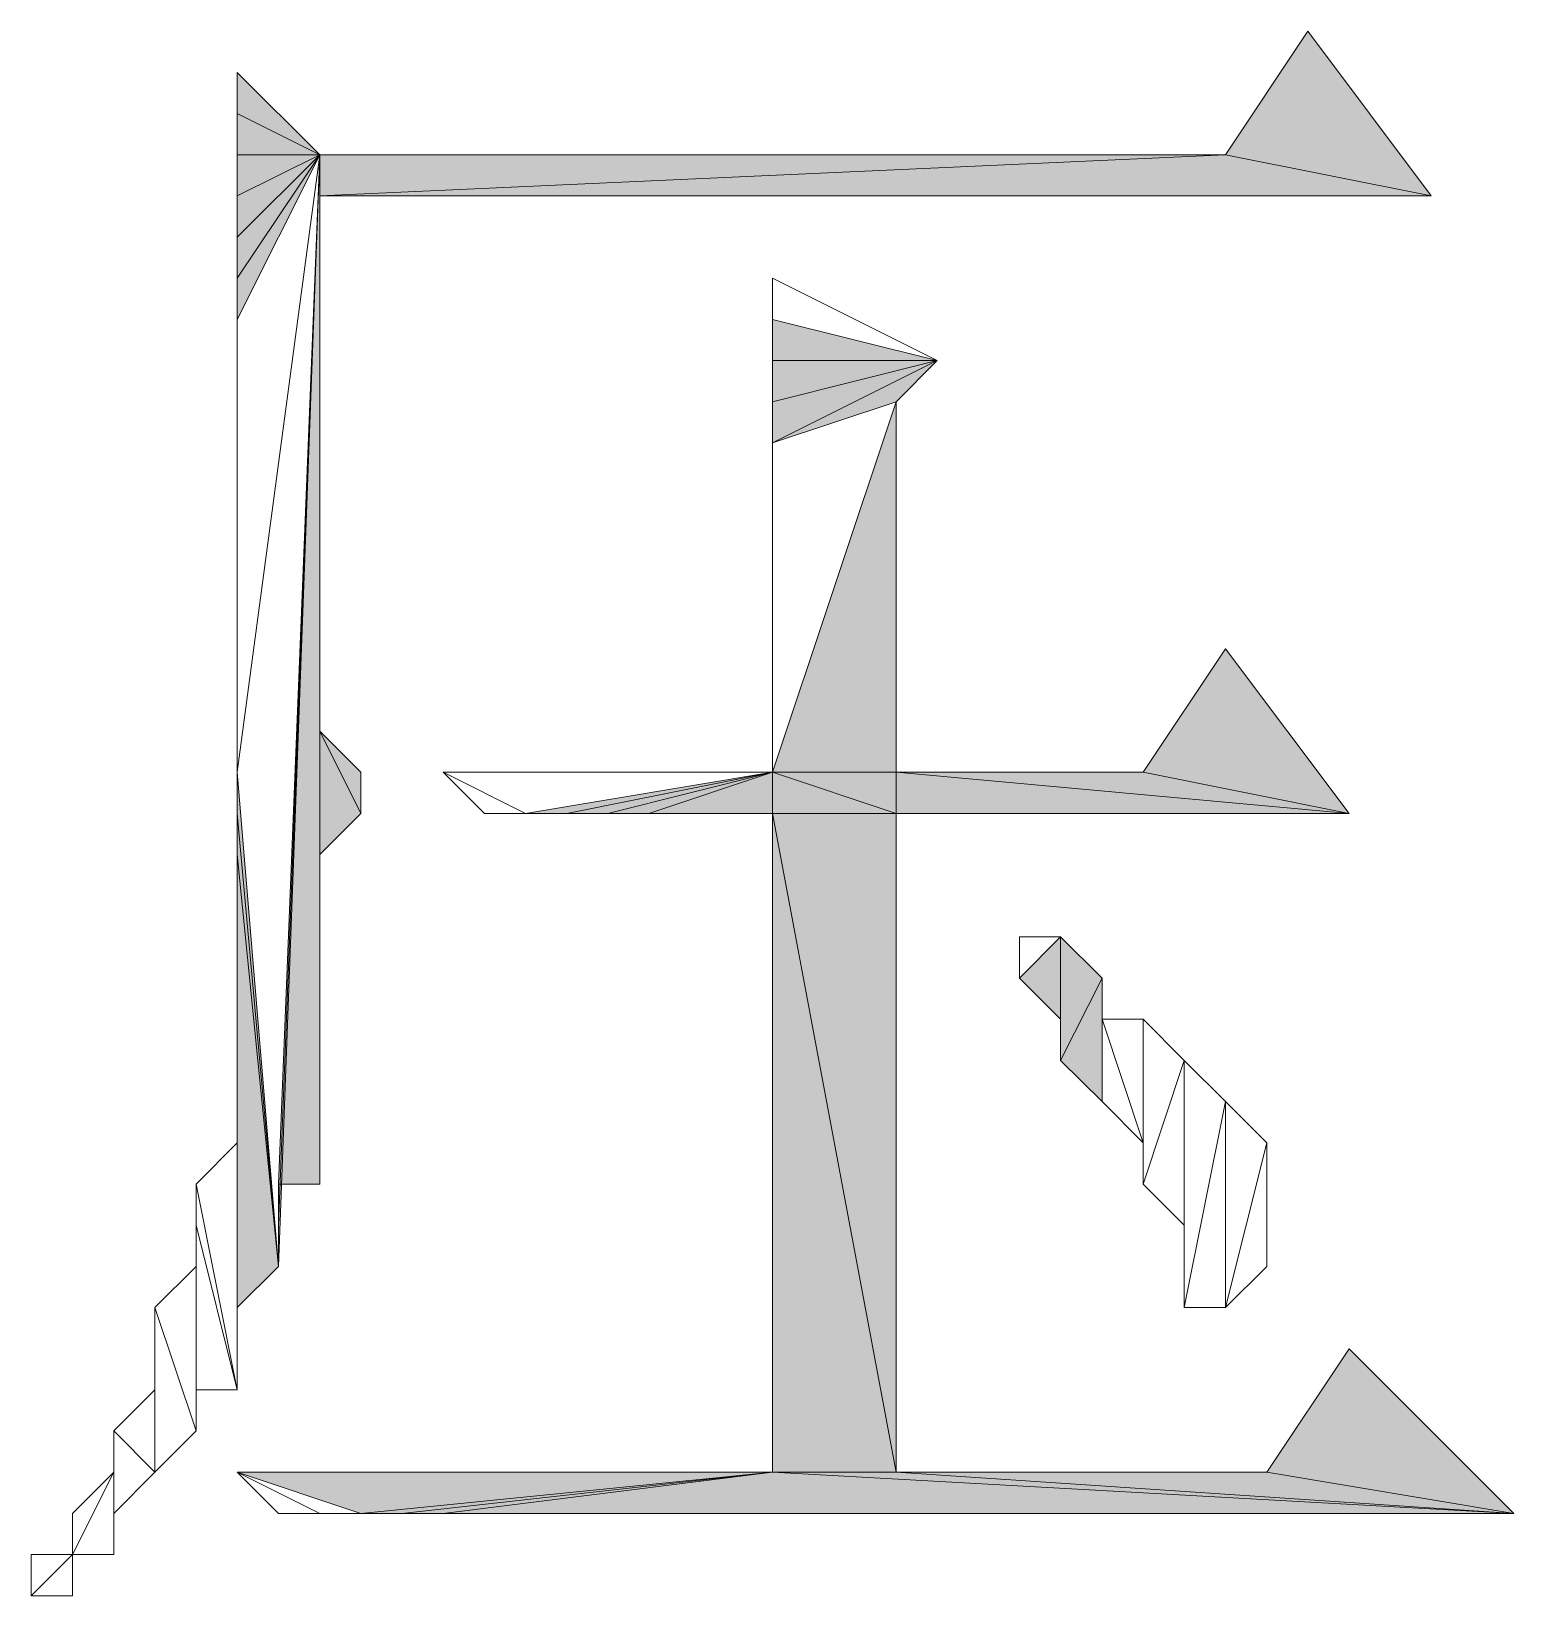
# Model space of a CAD drawing. Header units: inches. Extents: x -244 to 17, y 0 to 370.
# Drawn here: x -5.069 to -2.783, y 11.441 to 13.854 of the extents above; entities that cross this region are included whole.
import ezdxf

# ---------------------------------------------------------------- set-up
doc = ezdxf.new("R2010")
doc.units = ezdxf.units.IN
doc.header["$MEASUREMENT"] = 0
doc.layers.add('图层 1', color=7, linetype='Continuous')

# ---------------------------------------------------------------- blocks, each defined once
blk = doc.blocks.new('block 2')
at = {"layer": '图层 1', "true_color": 0xffffff}
h = blk.add_hatch(color=7, dxfattribs=at)
h.dxf.hatch_style = 2
h.paths.add_polyline_path([(31.75, 25.4), (31.6865, 25.2095), (31.75, 24.5746)])
h = blk.add_hatch(color=7, dxfattribs=at)
h.dxf.hatch_style = 2
h.paths.add_polyline_path([(32.0675, 25.3366), (32.7026, 25.4), (32.0041, 25.4)])
h.paths.add_polyline_path([(32.766, 25.4), (32.0675, 25.3366), (32.7026, 25.4)])
h = blk.add_hatch(color=7, dxfattribs=at)
h.dxf.hatch_style = 2
h.paths.add_polyline_path([(32.766, 25.4), (32.8295, 25.4), (32.0675, 25.3366)])
h = blk.add_hatch(color=7, dxfattribs=at)
h.dxf.hatch_style = 2
h.paths.add_polyline_path([(33.5916, 25.4), (33.528, 25.4), (33.7819, 25.2729)])
h = blk.add_hatch(color=7, dxfattribs=at)
h.dxf.hatch_style = 2
h.paths.add_polyline_path([(33.7819, 25.2729), (33.655, 25.4), (33.7185, 25.4)])
h.paths.add_polyline_path([(33.5916, 25.4), (33.7819, 25.2729), (33.655, 25.4)])
h = blk.add_hatch(color=7, dxfattribs=at)
h.dxf.hatch_style = 2
h.paths.add_polyline_path([(33.7819, 25.4), (33.7185, 25.4), (33.7819, 25.2729)])
h = blk.add_hatch(color=7, dxfattribs=at)
h.dxf.hatch_style = 2
h.paths.add_polyline_path([(33.7819, 25.2729), (33.8455, 25.4), (33.9091, 25.4)])
h.paths.add_polyline_path([(33.7819, 25.4), (33.7819, 25.2729), (33.8455, 25.4)])
h = blk.add_hatch(color=7, dxfattribs=at)
h.dxf.hatch_style = 2
h.paths.add_polyline_path([(33.7819, 25.2729), (32.131, 25.3366), (32.0675, 25.3366)])
h.paths.add_polyline_path([(32.1944, 25.3366), (33.7819, 25.2729), (32.131, 25.3366)])
h = blk.add_hatch(color=7, dxfattribs=at)
h.dxf.hatch_style = 2
h.paths.add_polyline_path([(33.7819, 25.2729), (32.1944, 25.2729), (32.1944, 25.3366)])
h = blk.add_hatch(color=7, dxfattribs=at)
h.dxf.hatch_style = 2
h.paths.add_polyline_path([(32.8931, 25.2729), (32.7026, 25.2729), (32.766, 25.2095)])
h = blk.add_hatch(color=7, dxfattribs=at)
h.dxf.hatch_style = 2
h.paths.add_polyline_path([(32.8931, 25.2729), (32.766, 25.2095), (32.8295, 25.2095)])
h = blk.add_hatch(color=7, dxfattribs=at)
h.dxf.hatch_style = 2
h.paths.add_polyline_path([(33.7185, 25.2729), (33.7819, 23.8759), (33.7185, 23.5586)])
h.paths.add_polyline_path([(33.7819, 25.2729), (33.7185, 25.2729), (33.7819, 23.8759)])
h = blk.add_hatch(color=7, dxfattribs=at)
h.dxf.hatch_style = 2
h.paths.add_polyline_path([(31.6865, 25.2095), (31.6865, 25.1461), (31.75, 24.5746)])
h = blk.add_hatch(color=7, dxfattribs=at)
h.dxf.hatch_style = 2
h.paths.add_polyline_path([(31.75, 24.5746), (31.6865, 25.0824), (31.6865, 25.1461)])
h.paths.add_polyline_path([(31.6865, 23.4315), (31.75, 24.5746), (31.6865, 25.0824)])
h.paths.add_polyline_path([(31.75, 24.3841), (31.6865, 23.4315), (31.75, 24.5746)])
h = blk.add_hatch(color=7, dxfattribs=at)
h.dxf.hatch_style = 2
h.paths.add_polyline_path([(32.766, 24.9556), (32.766, 24.8919), (32.8295, 24.5746)])
h = blk.add_hatch(color=7, dxfattribs=at)
h.dxf.hatch_style = 2
h.paths.add_polyline_path([(32.8295, 24.5746), (32.766, 24.8285), (32.766, 24.8919)])
h.paths.add_polyline_path([(32.766, 24.7651), (32.8295, 24.5746), (32.766, 24.8285)])
h = blk.add_hatch(color=7, dxfattribs=at)
h.dxf.hatch_style = 2
h.paths.add_polyline_path([(32.766, 24.3841), (32.8295, 24.3841), (32.766, 23.6854)])
h.paths.add_polyline_path([(32.8295, 24.5746), (32.766, 24.3841), (32.8295, 24.3841)])
h.paths.add_polyline_path([(32.766, 24.5746), (32.8295, 24.5746), (32.766, 24.3841)])
h.paths.add_polyline_path([(32.766, 24.7651), (32.766, 24.5746), (32.8295, 24.5746)])
h = blk.add_hatch(color=7, dxfattribs=at)
h.dxf.hatch_style = 2
h.paths.add_polyline_path([(32.766, 24.5746), (31.75, 24.3841), (31.75, 24.5746)])
h.paths.add_polyline_path([(32.766, 24.3841), (32.766, 24.5746), (31.75, 24.3841)])
h = blk.add_hatch(color=7, dxfattribs=at)
h.dxf.hatch_style = 2
h.paths.add_polyline_path([(32.8295, 24.5746), (32.8295, 24.3841), (33.4011, 24.3841)])
h = blk.add_hatch(color=7, dxfattribs=at)
h.dxf.hatch_style = 2
h.paths.add_polyline_path([(33.4645, 24.3207), (33.3375, 24.5746), (33.4011, 24.5746)])
h.paths.add_polyline_path([(33.4011, 24.3841), (33.4645, 24.3207), (33.3375, 24.5746)])
h = blk.add_hatch(color=7, dxfattribs=at)
h.dxf.hatch_style = 2
h.paths.add_polyline_path([(33.4645, 24.3207), (33.4645, 24.5746), (33.528, 24.5746)])
h.paths.add_polyline_path([(33.4011, 24.5746), (33.4645, 24.3207), (33.4645, 24.5746)])
h = blk.add_hatch(color=7, dxfattribs=at)
h.dxf.hatch_style = 2
h.paths.add_polyline_path([(31.6865, 23.4315), (31.75, 23.8125), (31.75, 24.3841)])
h.paths.add_polyline_path([(31.9405, 23.6854), (31.6865, 23.4315), (31.75, 23.8125)])
h = blk.add_hatch(color=7, dxfattribs=at)
h.dxf.hatch_style = 2
h.paths.add_polyline_path([(32.766, 23.6854), (32.8295, 24.003), (32.8295, 24.3841)])
h.paths.add_polyline_path([(33.0201, 23.8759), (32.766, 23.6854), (32.8295, 24.003)])
h = blk.add_hatch(color=7, dxfattribs=at)
h.dxf.hatch_style = 2
h.paths.add_polyline_path([(32.385, 24.1302), (32.5121, 24.0664), (32.3216, 24.0664)])
h.paths.add_polyline_path([(32.5755, 24.1302), (32.385, 24.1302), (32.5121, 24.0664)])
h.paths.add_polyline_path([(32.5121, 24.1935), (32.4485, 24.1302), (32.5755, 24.1302)])
h = blk.add_hatch(color=7, dxfattribs=at)
h.dxf.hatch_style = 2
h.paths.add_polyline_path([(33.7819, 23.8759), (33.9725, 23.7491), (33.7185, 23.5586)])
at = {"layer": '图层 1', "lineweight": 0}
for points in [[(31.6231, 25.6539), (31.5595, 25.6539), (31.5595, 25.7177), (31.6231, 25.6539)], [(31.6231, 25.7177), (31.5595, 25.7177), (31.6231, 25.6539), (31.6231, 25.7177)], [(31.6231, 25.6539), (31.75, 25.5905), (31.6231, 25.5905), (31.6231, 25.6539)], [(31.6865, 25.6539), (31.6231, 25.6539), (31.75, 25.5905), (31.6865, 25.6539)], [(31.6231, 25.5905), (31.8136, 25.5905), (31.6865, 25.5905), (31.6231, 25.5905)], [(31.75, 25.5905), (31.6231, 25.5905), (31.8136, 25.5905), (31.75, 25.5905)], [(31.6865, 25.5905), (31.8136, 25.5905), (31.75, 25.5271), (31.6865, 25.5905)], [(31.8136, 25.5905), (31.877, 25.5271), (31.75, 25.5271), (31.8136, 25.5905)], [(31.75, 25.5271), (32.0041, 25.5271), (31.8136, 25.4634), (31.75, 25.5271)], [(31.9405, 25.5271), (31.75, 25.5271), (32.0041, 25.5271), (31.9405, 25.5271)], [(31.877, 25.5271), (31.75, 25.5271), (31.9405, 25.5271), (31.877, 25.5271)], [(32.0041, 25.5271), (32.0675, 25.4634), (31.8136, 25.4634), (32.0041, 25.5271)], [(31.8136, 25.4634), (32.0675, 25.4634), (31.877, 25.4634), (31.8136, 25.4634)], [(32.1944, 25.4634), (32.258, 25.4), (31.877, 25.4), (32.1944, 25.4634)], [(31.877, 25.4634), (32.131, 25.4634), (32.0675, 25.4634), (31.877, 25.4634)], [(31.877, 25.4), (32.131, 25.4634), (31.877, 25.4634), (31.877, 25.4)], [(32.1944, 25.4634), (31.877, 25.4), (32.131, 25.4634), (32.1944, 25.4634)], [(31.6865, 25.2729), (31.75, 25.4), (31.6865, 25.2095), (31.6865, 25.2729)], [(31.6865, 25.3366), (31.6865, 25.2729), (31.75, 25.4), (31.6865, 25.3366)], [(31.75, 25.4), (31.6865, 25.2095), (31.75, 24.5746), (31.75, 25.4)], [(31.877, 25.4), (32.258, 25.4), (31.9405, 25.4), (31.877, 25.4)], [(31.9405, 25.4), (32.385, 25.4), (32.0041, 25.4), (31.9405, 25.4)], [(32.3216, 25.4), (31.9405, 25.4), (32.385, 25.4), (32.3216, 25.4)], [(32.258, 25.4), (32.3216, 25.4), (31.9405, 25.4), (32.258, 25.4)], [(32.0675, 25.3366), (32.7026, 25.4), (32.0041, 25.4), (32.0675, 25.3366)], [(32.639, 25.4), (32.0041, 25.4), (32.7026, 25.4), (32.639, 25.4)], [(32.0041, 25.4), (32.5755, 25.4), (32.5121, 25.4), (32.0041, 25.4)], [(32.639, 25.4), (32.0041, 25.4), (32.5755, 25.4), (32.639, 25.4)], [(32.0041, 25.4), (32.4485, 25.4), (32.385, 25.4), (32.0041, 25.4)], [(32.5121, 25.4), (32.0041, 25.4), (32.4485, 25.4), (32.5121, 25.4)], [(32.8295, 25.4), (32.0675, 25.3366), (33.7819, 25.2729), (32.8295, 25.4)], [(32.766, 25.4), (32.8295, 25.4), (32.0675, 25.3366), (32.766, 25.4)], [(32.766, 25.4), (32.0675, 25.3366), (32.7026, 25.4), (32.766, 25.4)], [(32.8295, 25.4), (33.528, 25.4), (33.7819, 25.2729), (32.8295, 25.4)], [(33.5916, 25.4), (33.528, 25.4), (33.7819, 25.2729), (33.5916, 25.4)], [(33.5916, 25.4), (33.7819, 25.2729), (33.655, 25.4), (33.5916, 25.4)], [(33.7819, 25.2729), (33.655, 25.4), (33.7185, 25.4), (33.7819, 25.2729)], [(33.7819, 25.4), (33.7185, 25.4), (33.7819, 25.2729), (33.7819, 25.4)], [(33.7819, 25.2729), (33.8455, 25.4), (33.9091, 25.4), (33.7819, 25.2729)], [(33.7819, 25.4), (33.7819, 25.2729), (33.8455, 25.4), (33.7819, 25.4)], [(33.7819, 25.2729), (32.131, 25.3366), (32.0675, 25.3366), (33.7819, 25.2729)], [(32.1944, 25.3366), (33.7819, 25.2729), (32.131, 25.3366), (32.1944, 25.3366)], [(33.7819, 25.2729), (32.1944, 25.2729), (32.1944, 25.3366), (33.7819, 25.2729)], [(32.258, 25.2729), (33.7819, 25.2729), (32.1944, 25.2729), (32.258, 25.2729)], [(32.258, 25.2729), (32.3216, 25.2729), (33.7819, 25.2729), (32.258, 25.2729)], [(33.7819, 25.2729), (32.385, 25.2729), (32.3216, 25.2729), (33.7819, 25.2729)], [(32.4485, 25.2729), (33.7819, 25.2729), (32.385, 25.2729), (32.4485, 25.2729)], [(33.7819, 25.2729), (32.5121, 25.2729), (32.4485, 25.2729), (33.7819, 25.2729)], [(32.5755, 25.2729), (33.7819, 25.2729), (32.5121, 25.2729), (32.5755, 25.2729)], [(33.7819, 25.2729), (32.639, 25.2729), (32.5755, 25.2729), (33.7819, 25.2729)], [(32.7026, 25.2729), (33.7819, 25.2729), (32.639, 25.2729), (32.7026, 25.2729)], [(32.7026, 25.2729), (33.7819, 25.2729), (33.7185, 25.2729), (32.7026, 25.2729)], [(32.8931, 25.2729), (32.7026, 25.2729), (32.766, 25.2095), (32.8931, 25.2729)], [(33.7185, 25.2729), (32.8931, 25.2729), (32.7026, 25.2729), (33.7185, 25.2729)], [(32.8931, 25.2729), (32.766, 25.2095), (32.8295, 25.2095), (32.8931, 25.2729)], [(33.7185, 25.2729), (33.7819, 23.8759), (33.7185, 23.5586), (33.7185, 25.2729)], [(33.7819, 25.2729), (33.7185, 25.2729), (33.7819, 23.8759), (33.7819, 25.2729)], [(31.6865, 25.2095), (31.6865, 25.1461), (31.75, 24.5746), (31.6865, 25.2095)], [(31.75, 24.5746), (31.6865, 25.0824), (31.6865, 25.1461), (31.75, 24.5746)], [(31.6865, 23.4315), (31.75, 24.5746), (31.6865, 25.0824), (31.6865, 23.4315)], [(32.8295, 25.0824), (32.766, 24.9556), (32.8295, 24.5746), (32.8295, 25.0824)], [(32.766, 25.019), (32.766, 24.9556), (32.8295, 25.0824), (32.766, 25.019)], [(32.766, 24.9556), (32.766, 24.8919), (32.8295, 24.5746), (32.766, 24.9556)], [(32.8295, 24.5746), (32.766, 24.8285), (32.766, 24.8919), (32.8295, 24.5746)], [(32.766, 24.7651), (32.8295, 24.5746), (32.766, 24.8285), (32.766, 24.7651)], [(32.766, 24.7651), (32.766, 24.5746), (32.8295, 24.5746), (32.766, 24.7651)], [(31.75, 24.3841), (31.6865, 23.4315), (31.75, 24.5746), (31.75, 24.3841)], [(32.766, 24.5746), (31.75, 24.3841), (31.75, 24.5746), (32.766, 24.5746)], [(32.766, 24.3841), (32.766, 24.5746), (31.75, 24.3841), (32.766, 24.3841)], [(32.8295, 24.5746), (32.766, 24.3841), (32.8295, 24.3841), (32.8295, 24.5746)], [(32.766, 24.5746), (32.8295, 24.5746), (32.766, 24.3841), (32.766, 24.5746)], [(32.8295, 24.5746), (32.8295, 24.3841), (33.4011, 24.3841), (32.8295, 24.5746)], [(33.3375, 24.5746), (32.8295, 24.5746), (33.4011, 24.3841), (33.3375, 24.5746)], [(33.4645, 24.3207), (33.3375, 24.5746), (33.4011, 24.5746), (33.4645, 24.3207)], [(33.4011, 24.3841), (33.4645, 24.3207), (33.3375, 24.5746), (33.4011, 24.3841)], [(33.4011, 24.5746), (33.4645, 24.3207), (33.4645, 24.5746), (33.4011, 24.5746)], [(33.4645, 24.3207), (33.4645, 24.5746), (33.528, 24.5746), (33.4645, 24.3207)], [(33.528, 24.5746), (33.4645, 24.3207), (33.5916, 24.5746), (33.528, 24.5746)], [(31.6865, 23.4315), (31.75, 23.8125), (31.75, 24.3841), (31.6865, 23.4315)], [(32.766, 23.6854), (32.8295, 24.003), (32.8295, 24.3841), (32.766, 23.6854)], [(32.766, 24.3841), (32.8295, 24.3841), (32.766, 23.6854), (32.766, 24.3841)], [(32.5121, 24.1935), (32.4485, 24.1302), (32.5755, 24.1302), (32.5121, 24.1935)], [(32.5755, 24.1935), (32.5121, 24.1935), (32.5755, 24.1302), (32.5755, 24.1935)], [(32.385, 24.1302), (32.5121, 24.0664), (32.3216, 24.0664), (32.385, 24.1302)], [(32.5755, 24.1302), (32.385, 24.1302), (32.5121, 24.0664), (32.5755, 24.1302)], [(32.4485, 24.1302), (32.5755, 24.1302), (32.385, 24.1302), (32.4485, 24.1302)], [(32.4485, 24.0664), (32.258, 24.003), (32.4485, 24.003), (32.4485, 24.0664)], [(32.3216, 24.0664), (32.4485, 24.0664), (32.258, 24.003), (32.3216, 24.0664)], [(32.5121, 24.0664), (32.3216, 24.0664), (32.4485, 24.0664), (32.5121, 24.0664)], [(32.131, 23.9396), (32.385, 23.9396), (32.1944, 24.003), (32.131, 23.9396)], [(32.4485, 24.003), (32.1944, 24.003), (32.385, 23.9396), (32.4485, 24.003)], [(32.258, 24.003), (32.4485, 24.003), (32.1944, 24.003), (32.258, 24.003)], [(33.0201, 23.8759), (32.766, 23.6854), (32.8295, 24.003), (33.0201, 23.8759)], [(32.0041, 23.9396), (32.385, 23.9396), (32.0675, 23.9396), (32.0041, 23.9396)], [(32.3216, 23.8759), (32.0041, 23.9396), (32.385, 23.9396), (32.3216, 23.8759)], [(32.0041, 23.8759), (32.3216, 23.8759), (32.0041, 23.9396), (32.0041, 23.8759)], [(32.0675, 23.9396), (32.385, 23.9396), (32.131, 23.9396), (32.0675, 23.9396)], [(32.0041, 23.8759), (32.258, 23.8125), (32.0675, 23.8125), (32.0041, 23.8759)], [(32.3216, 23.8759), (32.0041, 23.8759), (32.258, 23.8125), (32.3216, 23.8759)], [(33.7819, 23.8759), (33.9725, 23.7491), (33.7185, 23.5586), (33.7819, 23.8759)], [(31.9405, 23.6854), (31.6865, 23.4315), (31.75, 23.8125), (31.9405, 23.6854)], [(32.131, 23.8125), (32.1944, 23.8125), (32.0675, 23.8125), (32.131, 23.8125)], [(32.258, 23.8125), (32.0675, 23.8125), (32.1944, 23.8125), (32.258, 23.8125)]]:
    blk.add_lwpolyline(points, dxfattribs=at)
at = {"layer": '图层 1', "color": 7, "lineweight": 20, "true_color": 0xffffff}
for points in [[(31.6231, 25.6539), (31.5595, 25.6539), (31.5595, 25.7177), (31.6231, 25.6539)], [(31.6231, 25.7177), (31.5595, 25.7177), (31.6231, 25.6539), (31.6231, 25.7177)], [(31.6231, 25.6539), (31.75, 25.5905), (31.6231, 25.5905), (31.6231, 25.6539)], [(31.6865, 25.6539), (31.6231, 25.6539), (31.75, 25.5905), (31.6865, 25.6539)], [(31.6231, 25.5905), (31.8136, 25.5905), (31.6865, 25.5905), (31.6231, 25.5905)], [(31.75, 25.5905), (31.6231, 25.5905), (31.8136, 25.5905), (31.75, 25.5905)], [(31.6865, 25.5905), (31.8136, 25.5905), (31.75, 25.5271), (31.6865, 25.5905)], [(31.8136, 25.5905), (31.877, 25.5271), (31.75, 25.5271), (31.8136, 25.5905)], [(31.75, 25.5271), (32.0041, 25.5271), (31.8136, 25.4634), (31.75, 25.5271)], [(31.9405, 25.5271), (31.75, 25.5271), (32.0041, 25.5271), (31.9405, 25.5271)], [(31.877, 25.5271), (31.75, 25.5271), (31.9405, 25.5271), (31.877, 25.5271)], [(32.0041, 25.5271), (32.0675, 25.4634), (31.8136, 25.4634), (32.0041, 25.5271)], [(31.8136, 25.4634), (32.0675, 25.4634), (31.877, 25.4634), (31.8136, 25.4634)], [(32.1944, 25.4634), (32.258, 25.4), (31.877, 25.4), (32.1944, 25.4634)], [(31.877, 25.4634), (32.131, 25.4634), (32.0675, 25.4634), (31.877, 25.4634)], [(31.877, 25.4), (32.131, 25.4634), (31.877, 25.4634), (31.877, 25.4)], [(32.1944, 25.4634), (31.877, 25.4), (32.131, 25.4634), (32.1944, 25.4634)], [(31.6865, 25.2729), (31.75, 25.4), (31.6865, 25.2095), (31.6865, 25.2729)], [(31.6865, 25.3366), (31.6865, 25.2729), (31.75, 25.4), (31.6865, 25.3366)], [(31.75, 25.4), (31.6865, 25.2095), (31.75, 24.5746), (31.75, 25.4)], [(31.877, 25.4), (32.258, 25.4), (31.9405, 25.4), (31.877, 25.4)], [(31.9405, 25.4), (32.385, 25.4), (32.0041, 25.4), (31.9405, 25.4)], [(32.3216, 25.4), (31.9405, 25.4), (32.385, 25.4), (32.3216, 25.4)], [(32.258, 25.4), (32.3216, 25.4), (31.9405, 25.4), (32.258, 25.4)], [(32.0675, 25.3366), (32.7026, 25.4), (32.0041, 25.4), (32.0675, 25.3366)], [(32.639, 25.4), (32.0041, 25.4), (32.7026, 25.4), (32.639, 25.4)], [(32.0041, 25.4), (32.5755, 25.4), (32.5121, 25.4), (32.0041, 25.4)], [(32.639, 25.4), (32.0041, 25.4), (32.5755, 25.4), (32.639, 25.4)], [(32.0041, 25.4), (32.4485, 25.4), (32.385, 25.4), (32.0041, 25.4)], [(32.5121, 25.4), (32.0041, 25.4), (32.4485, 25.4), (32.5121, 25.4)], [(32.8295, 25.4), (32.0675, 25.3366), (33.7819, 25.2729), (32.8295, 25.4)], [(32.766, 25.4), (32.8295, 25.4), (32.0675, 25.3366), (32.766, 25.4)], [(32.766, 25.4), (32.0675, 25.3366), (32.7026, 25.4), (32.766, 25.4)], [(32.8295, 25.4), (33.528, 25.4), (33.7819, 25.2729), (32.8295, 25.4)], [(33.5916, 25.4), (33.528, 25.4), (33.7819, 25.2729), (33.5916, 25.4)], [(33.5916, 25.4), (33.7819, 25.2729), (33.655, 25.4), (33.5916, 25.4)], [(33.7819, 25.2729), (33.655, 25.4), (33.7185, 25.4), (33.7819, 25.2729)], [(33.7819, 25.4), (33.7185, 25.4), (33.7819, 25.2729), (33.7819, 25.4)], [(33.7819, 25.2729), (33.8455, 25.4), (33.9091, 25.4), (33.7819, 25.2729)], [(33.7819, 25.4), (33.7819, 25.2729), (33.8455, 25.4), (33.7819, 25.4)], [(33.7819, 25.2729), (32.131, 25.3366), (32.0675, 25.3366), (33.7819, 25.2729)], [(32.1944, 25.3366), (33.7819, 25.2729), (32.131, 25.3366), (32.1944, 25.3366)], [(33.7819, 25.2729), (32.1944, 25.2729), (32.1944, 25.3366), (33.7819, 25.2729)], [(32.258, 25.2729), (33.7819, 25.2729), (32.1944, 25.2729), (32.258, 25.2729)], [(32.258, 25.2729), (32.3216, 25.2729), (33.7819, 25.2729), (32.258, 25.2729)], [(33.7819, 25.2729), (32.385, 25.2729), (32.3216, 25.2729), (33.7819, 25.2729)], [(32.4485, 25.2729), (33.7819, 25.2729), (32.385, 25.2729), (32.4485, 25.2729)], [(33.7819, 25.2729), (32.5121, 25.2729), (32.4485, 25.2729), (33.7819, 25.2729)], [(32.5755, 25.2729), (33.7819, 25.2729), (32.5121, 25.2729), (32.5755, 25.2729)], [(33.7819, 25.2729), (32.639, 25.2729), (32.5755, 25.2729), (33.7819, 25.2729)], [(32.7026, 25.2729), (33.7819, 25.2729), (32.639, 25.2729), (32.7026, 25.2729)], [(32.7026, 25.2729), (33.7819, 25.2729), (33.7185, 25.2729), (32.7026, 25.2729)], [(32.8931, 25.2729), (32.7026, 25.2729), (32.766, 25.2095), (32.8931, 25.2729)], [(33.7185, 25.2729), (32.8931, 25.2729), (32.7026, 25.2729), (33.7185, 25.2729)], [(32.8931, 25.2729), (32.766, 25.2095), (32.8295, 25.2095), (32.8931, 25.2729)], [(33.7185, 25.2729), (33.7819, 23.8759), (33.7185, 23.5586), (33.7185, 25.2729)], [(33.7819, 25.2729), (33.7185, 25.2729), (33.7819, 23.8759), (33.7819, 25.2729)], [(31.6865, 25.2095), (31.6865, 25.1461), (31.75, 24.5746), (31.6865, 25.2095)], [(31.75, 24.5746), (31.6865, 25.0824), (31.6865, 25.1461), (31.75, 24.5746)], [(31.6865, 23.4315), (31.75, 24.5746), (31.6865, 25.0824), (31.6865, 23.4315)], [(32.8295, 25.0824), (32.766, 24.9556), (32.8295, 24.5746), (32.8295, 25.0824)], [(32.766, 25.019), (32.766, 24.9556), (32.8295, 25.0824), (32.766, 25.019)], [(32.766, 24.9556), (32.766, 24.8919), (32.8295, 24.5746), (32.766, 24.9556)], [(32.8295, 24.5746), (32.766, 24.8285), (32.766, 24.8919), (32.8295, 24.5746)], [(32.766, 24.7651), (32.8295, 24.5746), (32.766, 24.8285), (32.766, 24.7651)], [(32.766, 24.7651), (32.766, 24.5746), (32.8295, 24.5746), (32.766, 24.7651)], [(31.75, 24.3841), (31.6865, 23.4315), (31.75, 24.5746), (31.75, 24.3841)], [(32.766, 24.5746), (31.75, 24.3841), (31.75, 24.5746), (32.766, 24.5746)], [(32.766, 24.3841), (32.766, 24.5746), (31.75, 24.3841), (32.766, 24.3841)], [(32.8295, 24.5746), (32.766, 24.3841), (32.8295, 24.3841), (32.8295, 24.5746)], [(32.766, 24.5746), (32.8295, 24.5746), (32.766, 24.3841), (32.766, 24.5746)], [(32.8295, 24.5746), (32.8295, 24.3841), (33.4011, 24.3841), (32.8295, 24.5746)], [(33.3375, 24.5746), (32.8295, 24.5746), (33.4011, 24.3841), (33.3375, 24.5746)], [(33.4645, 24.3207), (33.3375, 24.5746), (33.4011, 24.5746), (33.4645, 24.3207)], [(33.4011, 24.3841), (33.4645, 24.3207), (33.3375, 24.5746), (33.4011, 24.3841)], [(33.4011, 24.5746), (33.4645, 24.3207), (33.4645, 24.5746), (33.4011, 24.5746)], [(33.4645, 24.3207), (33.4645, 24.5746), (33.528, 24.5746), (33.4645, 24.3207)], [(33.528, 24.5746), (33.4645, 24.3207), (33.5916, 24.5746), (33.528, 24.5746)], [(31.6865, 23.4315), (31.75, 23.8125), (31.75, 24.3841), (31.6865, 23.4315)], [(32.766, 23.6854), (32.8295, 24.003), (32.8295, 24.3841), (32.766, 23.6854)], [(32.766, 24.3841), (32.8295, 24.3841), (32.766, 23.6854), (32.766, 24.3841)], [(32.5121, 24.1935), (32.4485, 24.1302), (32.5755, 24.1302), (32.5121, 24.1935)], [(32.5755, 24.1935), (32.5121, 24.1935), (32.5755, 24.1302), (32.5755, 24.1935)], [(32.385, 24.1302), (32.5121, 24.0664), (32.3216, 24.0664), (32.385, 24.1302)], [(32.5755, 24.1302), (32.385, 24.1302), (32.5121, 24.0664), (32.5755, 24.1302)], [(32.4485, 24.1302), (32.5755, 24.1302), (32.385, 24.1302), (32.4485, 24.1302)], [(32.4485, 24.0664), (32.258, 24.003), (32.4485, 24.003), (32.4485, 24.0664)], [(32.3216, 24.0664), (32.4485, 24.0664), (32.258, 24.003), (32.3216, 24.0664)], [(32.5121, 24.0664), (32.3216, 24.0664), (32.4485, 24.0664), (32.5121, 24.0664)], [(32.131, 23.9396), (32.385, 23.9396), (32.1944, 24.003), (32.131, 23.9396)], [(32.4485, 24.003), (32.1944, 24.003), (32.385, 23.9396), (32.4485, 24.003)], [(32.258, 24.003), (32.4485, 24.003), (32.1944, 24.003), (32.258, 24.003)], [(33.0201, 23.8759), (32.766, 23.6854), (32.8295, 24.003), (33.0201, 23.8759)], [(32.0041, 23.9396), (32.385, 23.9396), (32.0675, 23.9396), (32.0041, 23.9396)], [(32.3216, 23.8759), (32.0041, 23.9396), (32.385, 23.9396), (32.3216, 23.8759)], [(32.0041, 23.8759), (32.3216, 23.8759), (32.0041, 23.9396), (32.0041, 23.8759)], [(32.0675, 23.9396), (32.385, 23.9396), (32.131, 23.9396), (32.0675, 23.9396)], [(32.0041, 23.8759), (32.258, 23.8125), (32.0675, 23.8125), (32.0041, 23.8759)], [(32.3216, 23.8759), (32.0041, 23.8759), (32.258, 23.8125), (32.3216, 23.8759)], [(33.7819, 23.8759), (33.9725, 23.7491), (33.7185, 23.5586), (33.7819, 23.8759)], [(31.9405, 23.6854), (31.6865, 23.4315), (31.75, 23.8125), (31.9405, 23.6854)], [(32.131, 23.8125), (32.1944, 23.8125), (32.0675, 23.8125), (32.131, 23.8125)], [(32.258, 23.8125), (32.0675, 23.8125), (32.1944, 23.8125), (32.258, 23.8125)]]:
    blk.add_lwpolyline(points, dxfattribs=at)
at = {"layer": '图层 1', "lineweight": 0}
for points, knots in [([(31.5595, 25.7177), (31.5595, 25.7177), (31.6231, 25.7177), (31.6231, 25.7177), (31.6231, 25.7177), (31.5595, 25.7177), (31.5595, 25.7177)], [0, 0, 0, 0, 1, 1, 1, 2, 2, 2, 2]), ([(31.6231, 25.6539), (31.6231, 25.6539), (31.6231, 25.6539), (31.6231, 25.6539), (31.6231, 25.6539), (31.5595, 25.6539), (31.5595, 25.6539), (31.5595, 25.6539), (31.6231, 25.6539), (31.6231, 25.6539)], [0, 0, 0, 0, 1, 1, 1, 2, 2, 2, 3, 3, 3, 3]), ([(31.6231, 25.6539), (31.6231, 25.6539), (31.6865, 25.6539), (31.6865, 25.6539), (31.6865, 25.6539), (31.6231, 25.6539), (31.6231, 25.6539)], [0, 0, 0, 0, 1, 1, 1, 2, 2, 2, 2]), ([(31.8136, 25.5905), (31.8136, 25.5905), (31.6865, 25.5905), (31.6865, 25.5905), (31.6865, 25.5905), (31.8136, 25.5905), (31.8136, 25.5905)], [0, 0, 0, 0, 1, 1, 1, 2, 2, 2, 2]), ([(31.75, 25.5271), (31.75, 25.5271), (31.9405, 25.5271), (31.9405, 25.5271), (31.9405, 25.5271), (31.75, 25.5271), (31.75, 25.5271)], [0, 0, 0, 0, 1, 1, 1, 2, 2, 2, 2]), ([(32.0675, 25.4634), (32.0675, 25.4634), (31.8136, 25.4634), (31.8136, 25.4634), (31.8136, 25.4634), (32.0675, 25.4634), (32.0675, 25.4634)], [0, 0, 0, 0, 1, 1, 1, 2, 2, 2, 2]), ([(32.131, 25.4634), (32.131, 25.4634), (31.877, 25.4634), (31.877, 25.4634), (31.877, 25.4634), (32.131, 25.4634), (32.131, 25.4634)], [0, 0, 0, 0, 1, 1, 1, 2, 2, 2, 2]), ([(31.75, 25.4), (31.75, 25.4), (31.6865, 25.2095), (31.6865, 25.2095), (31.6865, 25.2095), (31.75, 25.4), (31.75, 25.4)], [0, 0, 0, 0, 1, 1, 1, 2, 2, 2, 2]), ([(32.258, 25.4), (32.258, 25.4), (31.877, 25.4), (31.877, 25.4), (31.877, 25.4), (32.258, 25.4), (32.258, 25.4)], [0, 0, 0, 0, 1, 1, 1, 2, 2, 2, 2]), ([(33.528, 25.4), (33.528, 25.4), (33.7819, 25.2729), (33.7819, 25.2729), (33.7819, 25.2729), (33.528, 25.4), (33.528, 25.4)], [0, 0, 0, 0, 1, 1, 1, 2, 2, 2, 2]), ([(33.9091, 25.4), (33.9091, 25.4), (33.9091, 25.4), (33.9091, 25.4), (33.9091, 25.4), (33.7819, 25.2729), (33.7819, 25.2729), (33.7819, 25.2729), (33.9091, 25.4), (33.9091, 25.4)], [0, 0, 0, 0, 1, 1, 1, 2, 2, 2, 3, 3, 3, 3]), ([(32.0675, 25.3366), (32.0675, 25.3366), (33.7819, 25.2729), (33.7819, 25.2729), (33.7819, 25.2729), (32.0675, 25.3366), (32.0675, 25.3366)], [0, 0, 0, 0, 1, 1, 1, 2, 2, 2, 2]), ([(32.3216, 25.2729), (32.3216, 25.2729), (33.7819, 25.2729), (33.7819, 25.2729), (33.7819, 25.2729), (32.3216, 25.2729), (32.3216, 25.2729)], [0, 0, 0, 0, 1, 1, 1, 2, 2, 2, 2]), ([(32.766, 24.9556), (32.766, 24.9556), (32.8295, 25.0824), (32.8295, 25.0824), (32.8295, 25.0824), (32.766, 24.9556), (32.766, 24.9556)], [0, 0, 0, 0, 1, 1, 1, 2, 2, 2, 2]), ([(32.8295, 24.5746), (32.8295, 24.5746), (33.3375, 24.5746), (33.3375, 24.5746), (33.3375, 24.5746), (32.8295, 24.5746), (32.8295, 24.5746)], [0, 0, 0, 0, 1, 1, 1, 2, 2, 2, 2]), ([(33.5916, 24.5746), (33.5916, 24.5746), (33.5916, 24.5746), (33.5916, 24.5746), (33.5916, 24.5746), (33.4645, 24.3207), (33.4645, 24.3207), (33.4645, 24.3207), (33.5916, 24.5746), (33.5916, 24.5746)], [0, 0, 0, 0, 1, 1, 1, 2, 2, 2, 3, 3, 3, 3]), ([(33.4645, 24.3207), (33.4645, 24.3207), (33.5916, 24.5746), (33.5916, 24.5746), (33.5916, 24.5746), (33.4645, 24.3207), (33.4645, 24.3207)], [0, 0, 0, 0, 1, 1, 1, 2, 2, 2, 2]), ([(32.5755, 24.1935), (32.5755, 24.1935), (32.5755, 24.1935), (32.5755, 24.1935), (32.5755, 24.1935), (32.5121, 24.1935), (32.5121, 24.1935), (32.5121, 24.1935), (32.5755, 24.1935), (32.5755, 24.1935)], [0, 0, 0, 0, 1, 1, 1, 2, 2, 2, 3, 3, 3, 3]), ([(32.3216, 24.0664), (32.3216, 24.0664), (32.3216, 24.0664), (32.3216, 24.0664), (32.3216, 24.0664), (32.4485, 24.0664), (32.4485, 24.0664), (32.4485, 24.0664), (32.3216, 24.0664), (32.3216, 24.0664)], [0, 0, 0, 0, 1, 1, 1, 2, 2, 2, 3, 3, 3, 3]), ([(32.385, 23.9396), (32.385, 23.9396), (32.1944, 24.003), (32.1944, 24.003), (32.1944, 24.003), (32.385, 23.9396), (32.385, 23.9396)], [0, 0, 0, 0, 1, 1, 1, 2, 2, 2, 2]), ([(32.385, 23.9396), (32.385, 23.9396), (32.0675, 23.9396), (32.0675, 23.9396), (32.0675, 23.9396), (32.385, 23.9396), (32.385, 23.9396)], [0, 0, 0, 0, 1, 1, 1, 2, 2, 2, 2]), ([(32.385, 23.9396), (32.385, 23.9396), (32.131, 23.9396), (32.131, 23.9396), (32.131, 23.9396), (32.385, 23.9396), (32.385, 23.9396)], [0, 0, 0, 0, 1, 1, 1, 2, 2, 2, 2]), ([(32.3216, 23.8759), (32.3216, 23.8759), (32.3216, 23.8759), (32.3216, 23.8759), (32.3216, 23.8759), (32.0041, 23.8759), (32.0041, 23.8759), (32.0041, 23.8759), (32.3216, 23.8759), (32.3216, 23.8759)], [0, 0, 0, 0, 1, 1, 1, 2, 2, 2, 3, 3, 3, 3]), ([(32.0041, 23.8759), (32.0041, 23.8759), (32.0041, 23.8759), (32.0041, 23.8759), (32.0041, 23.8759), (32.3216, 23.8759), (32.3216, 23.8759), (32.3216, 23.8759), (32.0041, 23.8759), (32.0041, 23.8759)], [0, 0, 0, 0, 1, 1, 1, 2, 2, 2, 3, 3, 3, 3]), ([(32.3216, 23.8759), (32.3216, 23.8759), (32.0041, 23.8759), (32.0041, 23.8759), (32.0041, 23.8759), (32.3216, 23.8759), (32.3216, 23.8759)], [0, 0, 0, 0, 1, 1, 1, 2, 2, 2, 2]), ([(32.3216, 23.8759), (32.3216, 23.8759), (32.3216, 23.8759), (32.3216, 23.8759), (32.3216, 23.8759), (32.0041, 23.8759), (32.0041, 23.8759), (32.0041, 23.8759), (32.3216, 23.8759), (32.3216, 23.8759)], [0, 0, 0, 0, 1, 1, 1, 2, 2, 2, 3, 3, 3, 3]), ([(32.1944, 23.8125), (32.1944, 23.8125), (32.0675, 23.8125), (32.0675, 23.8125), (32.0675, 23.8125), (32.1944, 23.8125), (32.1944, 23.8125)], [0, 0, 0, 0, 1, 1, 1, 2, 2, 2, 2]), ([(32.131, 23.8125), (32.131, 23.8125), (32.131, 23.8125), (32.131, 23.8125), (32.131, 23.8125), (32.1944, 23.8125), (32.1944, 23.8125), (32.1944, 23.8125), (32.131, 23.8125), (32.131, 23.8125)], [0, 0, 0, 0, 1, 1, 1, 2, 2, 2, 3, 3, 3, 3])]:
    blk.add_open_spline(points, degree=3, knots=knots, dxfattribs=at)
at = {"layer": '图层 1', "color": 7, "lineweight": 20, "true_color": 0xffffff}
for points, knots in [([(31.5595, 25.7177), (31.5595, 25.7177), (31.6231, 25.7177), (31.6231, 25.7177), (31.6231, 25.7177), (31.5595, 25.7177), (31.5595, 25.7177)], [0, 0, 0, 0, 1, 1, 1, 2, 2, 2, 2]), ([(31.6231, 25.6539), (31.6231, 25.6539), (31.6231, 25.6539), (31.6231, 25.6539), (31.6231, 25.6539), (31.5595, 25.6539), (31.5595, 25.6539), (31.5595, 25.6539), (31.6231, 25.6539), (31.6231, 25.6539)], [0, 0, 0, 0, 1, 1, 1, 2, 2, 2, 3, 3, 3, 3]), ([(31.6231, 25.6539), (31.6231, 25.6539), (31.6865, 25.6539), (31.6865, 25.6539), (31.6865, 25.6539), (31.6231, 25.6539), (31.6231, 25.6539)], [0, 0, 0, 0, 1, 1, 1, 2, 2, 2, 2]), ([(31.8136, 25.5905), (31.8136, 25.5905), (31.6865, 25.5905), (31.6865, 25.5905), (31.6865, 25.5905), (31.8136, 25.5905), (31.8136, 25.5905)], [0, 0, 0, 0, 1, 1, 1, 2, 2, 2, 2]), ([(31.75, 25.5271), (31.75, 25.5271), (31.9405, 25.5271), (31.9405, 25.5271), (31.9405, 25.5271), (31.75, 25.5271), (31.75, 25.5271)], [0, 0, 0, 0, 1, 1, 1, 2, 2, 2, 2]), ([(32.0675, 25.4634), (32.0675, 25.4634), (31.8136, 25.4634), (31.8136, 25.4634), (31.8136, 25.4634), (32.0675, 25.4634), (32.0675, 25.4634)], [0, 0, 0, 0, 1, 1, 1, 2, 2, 2, 2]), ([(32.131, 25.4634), (32.131, 25.4634), (31.877, 25.4634), (31.877, 25.4634), (31.877, 25.4634), (32.131, 25.4634), (32.131, 25.4634)], [0, 0, 0, 0, 1, 1, 1, 2, 2, 2, 2]), ([(31.75, 25.4), (31.75, 25.4), (31.6865, 25.2095), (31.6865, 25.2095), (31.6865, 25.2095), (31.75, 25.4), (31.75, 25.4)], [0, 0, 0, 0, 1, 1, 1, 2, 2, 2, 2]), ([(32.258, 25.4), (32.258, 25.4), (31.877, 25.4), (31.877, 25.4), (31.877, 25.4), (32.258, 25.4), (32.258, 25.4)], [0, 0, 0, 0, 1, 1, 1, 2, 2, 2, 2]), ([(33.528, 25.4), (33.528, 25.4), (33.7819, 25.2729), (33.7819, 25.2729), (33.7819, 25.2729), (33.528, 25.4), (33.528, 25.4)], [0, 0, 0, 0, 1, 1, 1, 2, 2, 2, 2]), ([(33.9091, 25.4), (33.9091, 25.4), (33.9091, 25.4), (33.9091, 25.4), (33.9091, 25.4), (33.7819, 25.2729), (33.7819, 25.2729), (33.7819, 25.2729), (33.9091, 25.4), (33.9091, 25.4)], [0, 0, 0, 0, 1, 1, 1, 2, 2, 2, 3, 3, 3, 3]), ([(32.0675, 25.3366), (32.0675, 25.3366), (33.7819, 25.2729), (33.7819, 25.2729), (33.7819, 25.2729), (32.0675, 25.3366), (32.0675, 25.3366)], [0, 0, 0, 0, 1, 1, 1, 2, 2, 2, 2]), ([(32.3216, 25.2729), (32.3216, 25.2729), (33.7819, 25.2729), (33.7819, 25.2729), (33.7819, 25.2729), (32.3216, 25.2729), (32.3216, 25.2729)], [0, 0, 0, 0, 1, 1, 1, 2, 2, 2, 2]), ([(32.766, 24.9556), (32.766, 24.9556), (32.8295, 25.0824), (32.8295, 25.0824), (32.8295, 25.0824), (32.766, 24.9556), (32.766, 24.9556)], [0, 0, 0, 0, 1, 1, 1, 2, 2, 2, 2]), ([(32.8295, 24.5746), (32.8295, 24.5746), (33.3375, 24.5746), (33.3375, 24.5746), (33.3375, 24.5746), (32.8295, 24.5746), (32.8295, 24.5746)], [0, 0, 0, 0, 1, 1, 1, 2, 2, 2, 2]), ([(33.5916, 24.5746), (33.5916, 24.5746), (33.5916, 24.5746), (33.5916, 24.5746), (33.5916, 24.5746), (33.4645, 24.3207), (33.4645, 24.3207), (33.4645, 24.3207), (33.5916, 24.5746), (33.5916, 24.5746)], [0, 0, 0, 0, 1, 1, 1, 2, 2, 2, 3, 3, 3, 3]), ([(33.4645, 24.3207), (33.4645, 24.3207), (33.5916, 24.5746), (33.5916, 24.5746), (33.5916, 24.5746), (33.4645, 24.3207), (33.4645, 24.3207)], [0, 0, 0, 0, 1, 1, 1, 2, 2, 2, 2]), ([(32.5755, 24.1935), (32.5755, 24.1935), (32.5755, 24.1935), (32.5755, 24.1935), (32.5755, 24.1935), (32.5121, 24.1935), (32.5121, 24.1935), (32.5121, 24.1935), (32.5755, 24.1935), (32.5755, 24.1935)], [0, 0, 0, 0, 1, 1, 1, 2, 2, 2, 3, 3, 3, 3]), ([(32.3216, 24.0664), (32.3216, 24.0664), (32.3216, 24.0664), (32.3216, 24.0664), (32.3216, 24.0664), (32.4485, 24.0664), (32.4485, 24.0664), (32.4485, 24.0664), (32.3216, 24.0664), (32.3216, 24.0664)], [0, 0, 0, 0, 1, 1, 1, 2, 2, 2, 3, 3, 3, 3]), ([(32.385, 23.9396), (32.385, 23.9396), (32.1944, 24.003), (32.1944, 24.003), (32.1944, 24.003), (32.385, 23.9396), (32.385, 23.9396)], [0, 0, 0, 0, 1, 1, 1, 2, 2, 2, 2]), ([(32.385, 23.9396), (32.385, 23.9396), (32.0675, 23.9396), (32.0675, 23.9396), (32.0675, 23.9396), (32.385, 23.9396), (32.385, 23.9396)], [0, 0, 0, 0, 1, 1, 1, 2, 2, 2, 2]), ([(32.385, 23.9396), (32.385, 23.9396), (32.131, 23.9396), (32.131, 23.9396), (32.131, 23.9396), (32.385, 23.9396), (32.385, 23.9396)], [0, 0, 0, 0, 1, 1, 1, 2, 2, 2, 2]), ([(32.3216, 23.8759), (32.3216, 23.8759), (32.3216, 23.8759), (32.3216, 23.8759), (32.3216, 23.8759), (32.0041, 23.8759), (32.0041, 23.8759), (32.0041, 23.8759), (32.3216, 23.8759), (32.3216, 23.8759)], [0, 0, 0, 0, 1, 1, 1, 2, 2, 2, 3, 3, 3, 3]), ([(32.0041, 23.8759), (32.0041, 23.8759), (32.0041, 23.8759), (32.0041, 23.8759), (32.0041, 23.8759), (32.3216, 23.8759), (32.3216, 23.8759), (32.3216, 23.8759), (32.0041, 23.8759), (32.0041, 23.8759)], [0, 0, 0, 0, 1, 1, 1, 2, 2, 2, 3, 3, 3, 3]), ([(32.3216, 23.8759), (32.3216, 23.8759), (32.0041, 23.8759), (32.0041, 23.8759), (32.0041, 23.8759), (32.3216, 23.8759), (32.3216, 23.8759)], [0, 0, 0, 0, 1, 1, 1, 2, 2, 2, 2]), ([(32.3216, 23.8759), (32.3216, 23.8759), (32.3216, 23.8759), (32.3216, 23.8759), (32.3216, 23.8759), (32.0041, 23.8759), (32.0041, 23.8759), (32.0041, 23.8759), (32.3216, 23.8759), (32.3216, 23.8759)], [0, 0, 0, 0, 1, 1, 1, 2, 2, 2, 3, 3, 3, 3]), ([(32.1944, 23.8125), (32.1944, 23.8125), (32.0675, 23.8125), (32.0675, 23.8125), (32.0675, 23.8125), (32.1944, 23.8125), (32.1944, 23.8125)], [0, 0, 0, 0, 1, 1, 1, 2, 2, 2, 2]), ([(32.131, 23.8125), (32.131, 23.8125), (32.131, 23.8125), (32.131, 23.8125), (32.131, 23.8125), (32.1944, 23.8125), (32.1944, 23.8125), (32.1944, 23.8125), (32.131, 23.8125), (32.131, 23.8125)], [0, 0, 0, 0, 1, 1, 1, 2, 2, 2, 3, 3, 3, 3])]:
    blk.add_open_spline(points, degree=3, knots=knots, dxfattribs=at)

msp = doc.modelspace()

# ---------------------------------------------------------------- block references
at = {"layer": '图层 1', "rotation": 90}
msp.add_blockref('block 2', (20.6482, -20.1187), dxfattribs=at)

doc.saveas('drawing.dxf')
